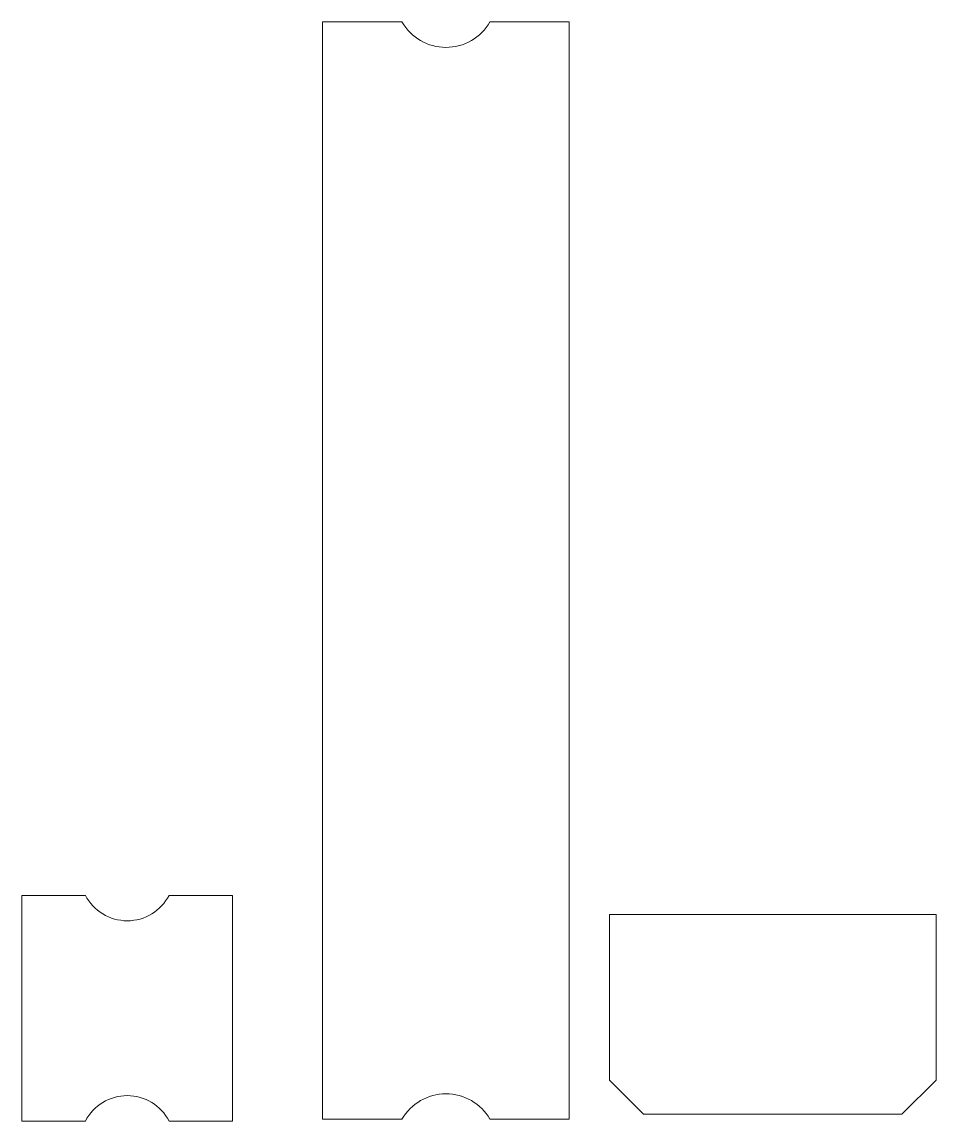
# Model space of a CAD drawing. Header units: millimetres. Extents: x -29 to 223, y 35 to 338.
import ezdxf

# ---------------------------------------------------------------- set-up
doc = ezdxf.new("R2010")
doc.units = ezdxf.units.MM

msp = doc.modelspace()

# ---------------------------------------------------------------- linework, layer by layer
at = {"color": 7, "linetype": 'Continuous', "lineweight": 15}
for p, q in [((53.83, 337.57), (53.83, 35.43)), ((75.7, 337.57), (53.83, 337.57)), ((121.83, 337.57), (99.95, 337.57)), ((121.83, 35.43), (121.83, 337.57)), ((-11.53, 97.07), (-29, 97.07)), ((-29, 34.93), (-29, 97.07)), ((29, 97.07), (11.53, 97.07)), ((29, 97.07), (29, 34.93)), ((222.88, 91.79), (132.88, 91.79)), ((132.88, 91.79), (132.88, 46.21)), ((222.88, 46.21), (222.88, 91.79)), ((132.88, 46.21), (142.3, 36.79)), ((213.47, 36.79), (222.88, 46.21)), ((142.3, 36.79), (213.47, 36.79)), ((-11.53, 34.93), (-29, 34.93)), ((29, 34.93), (11.53, 34.93)), ((53.83, 35.43), (75.7, 35.43)), ((99.95, 35.43), (121.83, 35.43))]:
    msp.add_line(p, q, dxfattribs=at)
for centre, radius, start, end in [((87.83, 344.57), 14, 210, 330), ((0, 103.07), 13, 207.4864, 332.5136), ((87.83, 28.43), 14, 30, 150), ((0, 28.93), 13, 27.4864, 152.5136)]:
    msp.add_arc(centre, radius, start, end, dxfattribs=at)

doc.saveas('drawing.dxf')
